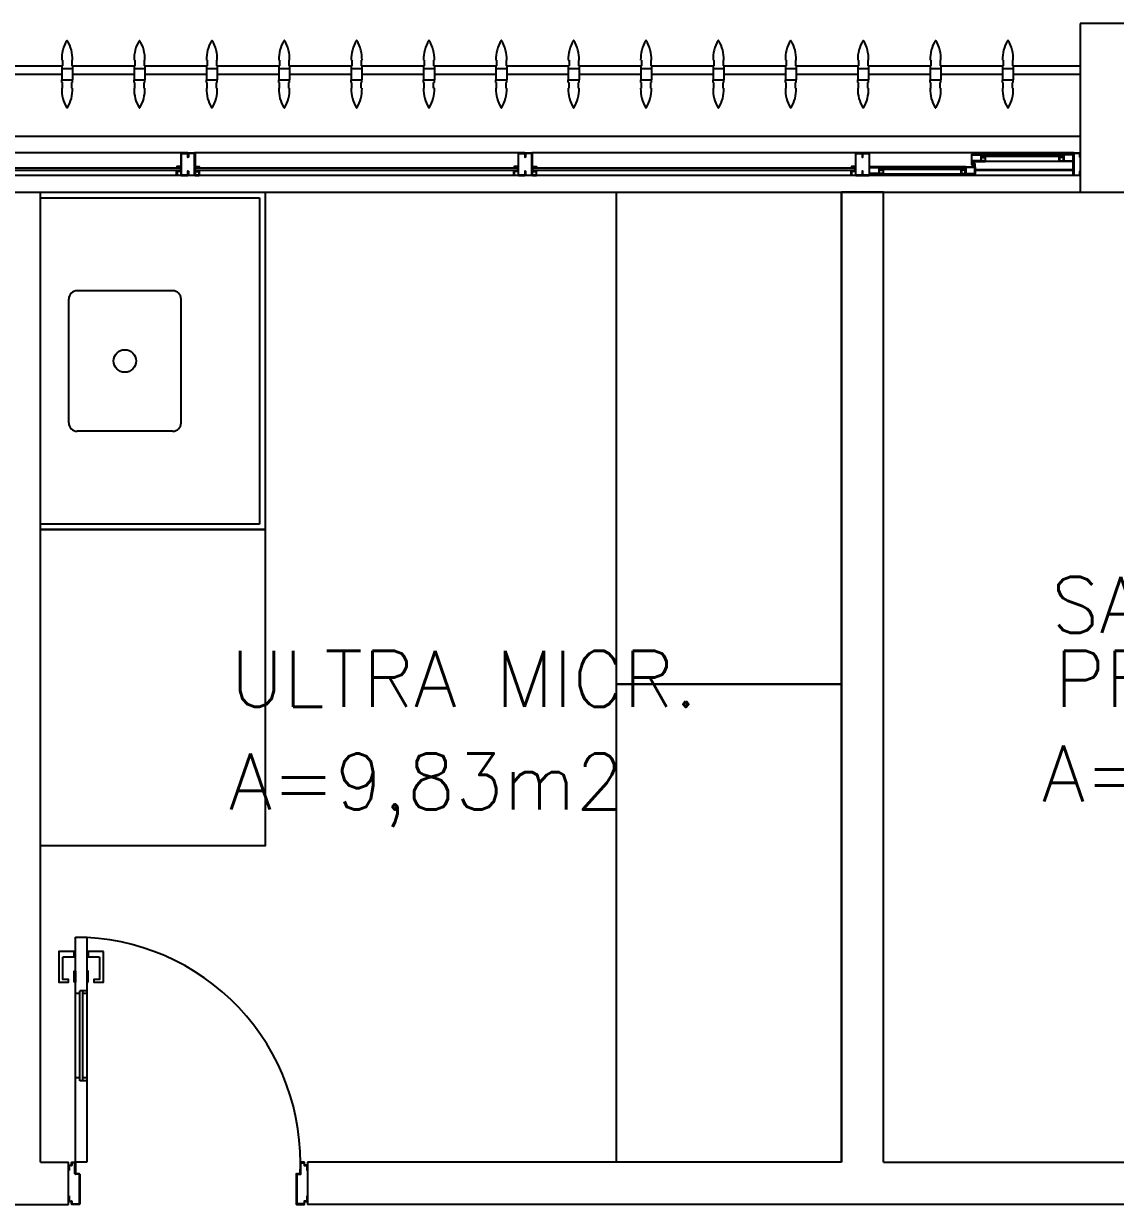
# Model space of a CAD drawing. Header units: millimetres. Extents: x 2128 to 2646, y 1972 to 2207.
# Drawn here: x 2336.852 to 2340.736, y 2111.765 to 2115.965 of the extents above; entities that cross this region are included whole.
import ezdxf

# ---------------------------------------------------------------- set-up
doc = ezdxf.new("R2010")
doc.units = ezdxf.units.MM
for name, color, linetype in [('AR-ALV', 2, 'Continuous'), ('AR-BANCADAS', 1, 'Continuous'), ('AR-BRISES', 1, 'Continuous'), ('AR-ESQ', 1, 'Continuous'), ('AR-ESTC', 3, 'Continuous'), ('AR-PEITORIL', 1, 'Continuous'), ('AR-PORTA', 1, 'Continuous'), ('BC- VISTA', 1, 'Continuous'), ('BC-CUBA', 1, 'Continuous'), ('BR-PAINEL', 1, 'Continuous'), ('BR-SUPORTE', 1, 'Continuous'), ('COZ1', 1, 'Continuous'), ('DT-ESQ-BAGUETE-C', 1, 'Continuous'), ('DT-ESQ-BAGUETE-V', 1, 'Continuous'), ('DT-ESQ-CHAPA DOBRADA-V', 1, 'Continuous'), ('DT-ESQ-MARCO-V', 1, 'Continuous'), ('DT-ESQ-PERFIL CADEIRA-C', 2, 'Continuous'), ('DT-ESQ-PERFIL CADEIRA-V', 2, 'Continuous'), ('DT-ESQ-PERFIL U SIMPLES-C', 2, 'Continuous'), ('DT-ESQ-PERFIL U-C', 2, 'Continuous'), ('DT-ESQ-PERFIL U-V', 1, 'Continuous'), ('DT-ESQ-VIDRO-C', 2, 'Continuous'), ('DT-TXTMOD', 1, 'Continuous'), ('maçaneta', 1, 'Continuous'), ('mov', 1, 'Continuous'), ('PM-PERFIL U-C', 2, 'Continuous'), ('PM-VIDRO', 2, 'Continuous'), ('pm1', 2, 'Continuous'), ('pm2', 2, 'Continuous'), ('TEXTO', 2, 'Continuous'), ('Área', 2, 'Continuous')]:
    doc.layers.add(name, color=color, linetype=linetype)
doc.styles.add('S10', font='simplex.shx', dxfattribs={"height": 0.1})
doc.styles.add('UNB-100', font='simplex.shx', dxfattribs={"height": 0.2})

# ---------------------------------------------------------------- blocks, each defined once
blk = doc.blocks.new('BCP09')
at = {"layer": 'BC- VISTA'}
blk.add_lwpolyline([(0.8, 0), (0.8, -1.125), (0, -1.125), (0, 0)], close=True, dxfattribs=at)
blk = doc.blocks.new('CUBAbnc-01P')
at = {"layer": 'COZ1'}
for p, q in [((-0.22, -0.1005), (0.22, -0.1005)), ((-0.25, -0.4705), (-0.25, -0.1305)), ((0.25, -0.4705), (0.25, -0.1305)), ((-0.22, -0.5005), (0.22, -0.5005))]:
    blk.add_line(p, q, dxfattribs=at)
blk.add_circle((0, -0.3005), 0.04, dxfattribs=at)
for centre, start, end in [((-0.22, -0.1305), 90, 180), ((0.22, -0.1305), 0, 90), ((-0.22, -0.4705), 180, 270), ((0.22, -0.4705), 270, 0)]:
    blk.add_arc(centre, 0.03, start, end, dxfattribs=at)
blk = doc.blocks.new('BCP01')
at = {"layer": 'BC- VISTA'}
for p, q in [((0, -0.02), (0.78, -0.02)), ((0.78, -0.02), (0.78, -1.18)), ((0.78, -1.18), (0, -1.18))]:
    blk.add_line(p, q, dxfattribs=at)
blk.add_lwpolyline([(0.8, 0), (0.8, -1.2), (0, -1.2), (0, 0)], close=True, dxfattribs=at)
at = {"layer": 'BC-CUBA', "rotation": 90}
blk.add_blockref('CUBAbnc-01P', (0, -0.6), dxfattribs=at)
blk = doc.blocks.new('EF27-P')
at = {"layer": 'DT-ESQ-BAGUETE-C', "ltscale": 0.1}
for points in [[(0.4225, -0.08), (0.409, -0.08), (0.409, -0.0785), (0.422, -0.0785, 0.414214), (0.4225, -0.078), (0.4225, -0.067, 0.414214), (0.422, -0.0665), (0.409, -0.0665), (0.409, -0.065), (0.4225, -0.065, -0.414214), (0.424, -0.0665), (0.424, -0.0785, -0.414214)], [(0.7015, -0.08), (0.715, -0.08), (0.715, -0.0785), (0.702, -0.0785, -0.414214), (0.7015, -0.078), (0.7015, -0.067, -0.414214), (0.702, -0.0665), (0.715, -0.0665), (0.715, -0.065), (0.7015, -0.065, 0.414214), (0.7, -0.0665), (0.7, -0.0785, 0.414214)], [(0.814, -0.075), (0.8005, -0.075), (0.8005, -0.0735), (0.814, -0.0735), (0.814, -0.0615), (0.8005, -0.0615), (0.8005, -0.06), (0.814, -0.06, -0.414214), (0.8155, -0.0615), (0.8155, -0.0735, -0.414214)], [(1.936, -0.075), (1.9495, -0.075), (1.9495, -0.0735), (1.936, -0.0735), (1.936, -0.0615), (1.9495, -0.0615), (1.9495, -0.06), (1.936, -0.06, 0.414214), (1.9345, -0.0615), (1.9345, -0.0735, 0.414214)], [(2.014, -0.075), (2.0005, -0.075), (2.0005, -0.0735), (2.014, -0.0735), (2.014, -0.0615), (2.0005, -0.0615), (2.0005, -0.06), (2.014, -0.06, -0.414214), (2.0155, -0.0615), (2.0155, -0.0735, -0.414214)], [(3.136, -0.075), (3.1495, -0.075), (3.1495, -0.0735), (3.136, -0.0735), (3.136, -0.0615), (3.1495, -0.0615), (3.1495, -0.06), (3.136, -0.06, 0.414214), (3.1345, -0.0615), (3.1345, -0.0735, 0.414214)], [(3.214, -0.075), (3.2005, -0.075), (3.2005, -0.0735), (3.214, -0.0735), (3.214, -0.0615), (3.2005, -0.0615), (3.2005, -0.06), (3.214, -0.06, -0.414214), (3.2155, -0.0615), (3.2155, -0.0735, -0.414214)], [(0.0735, -0.125), (0.06, -0.125), (0.06, -0.1235), (0.073, -0.1235, 0.414214), (0.0735, -0.123), (0.0735, -0.112, 0.414214), (0.073, -0.1115), (0.06, -0.1115), (0.06, -0.11), (0.0735, -0.11, -0.414214), (0.075, -0.1115), (0.075, -0.1235, -0.414214)], [(0.339, -0.125), (0.3525, -0.125), (0.3525, -0.1235), (0.3395, -0.1235, -0.414214), (0.339, -0.123), (0.339, -0.112, -0.414214), (0.3395, -0.1115), (0.3525, -0.1115), (0.3525, -0.11), (0.339, -0.11, 0.414214), (0.3375, -0.1115), (0.3375, -0.1235, 0.414214)]]:
    blk.add_lwpolyline(points, format="xyb", close=True, dxfattribs=at)
at = {"layer": 'DT-ESQ-BAGUETE-V', "ltscale": 0.1}
for p, q in [((0.4225, -0.065), (0.7015, -0.065)), ((0.0735, -0.11), (0.339, -0.11))]:
    blk.add_line(p, q, dxfattribs=at)
at = {"layer": 'DT-ESQ-CHAPA DOBRADA-V', "ltscale": 0.1}
for p, q in [((0.025, -0.077), (0.374, -0.077)), ((0.025, -0.08), (0.374, -0.08))]:
    blk.add_line(p, q, dxfattribs=at)
at = {"layer": 'DT-ESQ-MARCO-V', "ltscale": 0.1}
for p, q in [((0.7985, -0.06), (1.9515, -0.06)), ((1.9985, -0.06), (3.1515, -0.06)), ((3.1985, -0.06), (4.3515, -0.06)), ((0.7985, -0.14), (1.9515, -0.14)), ((1.9985, -0.14), (3.1515, -0.14)), ((3.1985, -0.14), (4.3515, -0.14))]:
    blk.add_line(p, q, dxfattribs=at)
at = {"layer": 'DT-ESQ-PERFIL CADEIRA-C', "ltscale": 0.1}
for p, q in [((0.376, -0.0885), (0.4225, -0.0885)), ((0.75, -0.0885), (0.7015, -0.0885)), ((0.025, -0.1335), (0.0735, -0.1335)), ((0.3855, -0.1335), (0.339, -0.1335))]:
    blk.add_line(p, q, dxfattribs=at)
for points in [[(0.4225, -0.087, -1), (0.4225, -0.09), (0.376, -0.09, -0.414214), (0.374, -0.088), (0.374, -0.067, -0.414214), (0.376, -0.065), (0.4075, -0.065, -0.414214), (0.409, -0.0665), (0.409, -0.087)], [(0.409, -0.0885, -0.198913), (0.4079, -0.0881, -0.198913), (0.4075, -0.087), (0.4075, -0.067, 0.414214), (0.407, -0.0665), (0.376, -0.0665, 0.414214), (0.3755, -0.067), (0.3755, -0.088, 0.414214), (0.376, -0.0885)], [(0.7015, -0.09), (0.75, -0.09), (0.75, -0.0885), (0.715, -0.0885, 0.198912), (0.7161, -0.0881, 0.198913), (0.7165, -0.087), (0.7165, -0.067, -0.414214), (0.717, -0.0665), (0.75, -0.0665), (0.75, -0.065), (0.7165, -0.065, 0.414214), (0.715, -0.0665), (0.715, -0.0785), (0.715, -0.08), (0.715, -0.087), (0.7015, -0.087, 1)], [(0.0735, -0.135), (0.025, -0.135), (0.025, -0.1335), (0.06, -0.1335, -0.198912), (0.0589, -0.1331, -0.198913), (0.0585, -0.132), (0.0585, -0.112, 0.414214), (0.058, -0.1115), (0.025, -0.1115), (0.025, -0.11), (0.0585, -0.11, -0.414214), (0.06, -0.1115), (0.06, -0.1235), (0.06, -0.125), (0.06, -0.132), (0.0735, -0.132, -1)], [(0.339, -0.132, 1), (0.339, -0.135), (0.3855, -0.135, 0.414214), (0.3875, -0.133), (0.3875, -0.112, 0.414214), (0.3855, -0.11), (0.354, -0.11, 0.414214), (0.3525, -0.1115), (0.3525, -0.132)], [(0.3525, -0.1335, 0.198913), (0.3536, -0.1331, 0.198913), (0.354, -0.132), (0.354, -0.112, -0.414214), (0.3545, -0.1115), (0.3855, -0.1115, -0.414214), (0.386, -0.112), (0.386, -0.133, -0.414214), (0.3855, -0.1335)]]:
    blk.add_lwpolyline(points, format="xyb", close=True, dxfattribs=at)
at = {"layer": 'DT-ESQ-PERFIL CADEIRA-V', "ltscale": 0.1}
for p, q in [((0.4075, -0.09), (0.7015, -0.09)), ((0.0735, -0.135), (0.339, -0.135))]:
    blk.add_line(p, q, dxfattribs=at)
at = {"layer": 'DT-ESQ-PERFIL U SIMPLES-C', "ltscale": 0.1}
for points in [[(0.376, -0.102), (0.384, -0.102), (0.384, -0.1005), (0.376, -0.1005, -0.414214), (0.3755, -0.1), (0.3755, -0.092, -0.414214), (0.376, -0.0915), (0.384, -0.0915), (0.384, -0.09), (0.376, -0.09, 0.414214), (0.374, -0.092), (0.374, -0.1, 0.414214)], [(0.3855, -0.098), (0.3775, -0.098), (0.3775, -0.0995), (0.3855, -0.0995, -0.414214), (0.386, -0.1), (0.386, -0.108, -0.414214), (0.3855, -0.1085), (0.3775, -0.1085), (0.3775, -0.11), (0.3855, -0.11, 0.414214), (0.3875, -0.108), (0.3875, -0.1, 0.414214)]]:
    blk.add_lwpolyline(points, format="xyb", close=True, dxfattribs=at)
at = {"layer": 'DT-ESQ-PERFIL U-C', "ltscale": 0.1}
for points in [[(0, -0.0615, -0.414214), (0.0015, -0.06), (0.0235, -0.06, -0.414214), (0.025, -0.0615), (0.025, -0.1385, -0.414214), (0.0235, -0.14), (0.0015, -0.14, -0.414214), (0, -0.1385), (0, -0.125), (0.0015, -0.125), (0.0015, -0.138, 0.414214), (0.002, -0.1385), (0.023, -0.1385, 0.414214), (0.0235, -0.138), (0.0235, -0.062, 0.414214), (0.023, -0.0615), (0.002, -0.0615, 0.414214), (0.0015, -0.062), (0.0015, -0.075), (0, -0.075)], [(0.775, -0.0615, 0.414214), (0.7735, -0.06), (0.7515, -0.06, 0.414214), (0.75, -0.0615), (0.75, -0.1385, 0.414214), (0.7515, -0.14), (0.7735, -0.14, 0.414214), (0.775, -0.1385), (0.775, -0.125), (0.7735, -0.125), (0.7735, -0.138, -0.414214), (0.773, -0.1385), (0.752, -0.1385, -0.414214), (0.7515, -0.138), (0.7515, -0.062, -0.414214), (0.752, -0.0615), (0.773, -0.0615, -0.414214), (0.7735, -0.062), (0.7735, -0.075), (0.775, -0.075)]]:
    blk.add_lwpolyline(points, format="xyb", close=True, dxfattribs=at)
for points in [[(0.8, -0.0905), (0.8, -0.0905, 0.414214), (0.7985, -0.092), (0.7985, -0.1385), (0.7765, -0.1385), (0.7765, -0.125), (0.775, -0.125), (0.775, -0.1385, 0.414214), (0.7765, -0.14), (0.7985, -0.14, 0.414214), (0.8, -0.1385), (0.8, -0.092), (0.8135, -0.092, 1), (0.8135, -0.089), (0.8, -0.089), (0.8, -0.0615, 0.414214), (0.7985, -0.06), (0.7765, -0.06, 0.414214), (0.775, -0.0615), (0.775, -0.075), (0.7765, -0.075), (0.7765, -0.0615), (0.7985, -0.0615), (0.7985, -0.089, 0.414214), (0.8, -0.0905), (0.8135, -0.0905)], [(1.95, -0.0905), (1.95, -0.0905, -0.414214), (1.9515, -0.092), (1.9515, -0.1385), (1.9735, -0.1385), (1.9735, -0.125), (1.975, -0.125), (1.975, -0.1385, -0.414214), (1.9735, -0.14), (1.9515, -0.14, -0.414214), (1.95, -0.1385), (1.95, -0.092), (1.9365, -0.092, -1), (1.9365, -0.089), (1.95, -0.089), (1.95, -0.0615, -0.414214), (1.9515, -0.06), (1.9735, -0.06, -0.414214), (1.975, -0.0615), (1.975, -0.075), (1.9735, -0.075), (1.9735, -0.0615), (1.9515, -0.0615), (1.9515, -0.089, -0.414214), (1.95, -0.0905), (1.9365, -0.0905)], [(2, -0.0905), (2, -0.0905, 0.414214), (1.9985, -0.092), (1.9985, -0.1385), (1.9765, -0.1385), (1.9765, -0.125), (1.975, -0.125), (1.975, -0.1385, 0.414214), (1.9765, -0.14), (1.9985, -0.14, 0.414214), (2, -0.1385), (2, -0.092), (2.0135, -0.092, 1), (2.0135, -0.089), (2, -0.089), (2, -0.0615, 0.414214), (1.9985, -0.06), (1.9765, -0.06, 0.414214), (1.975, -0.0615), (1.975, -0.075), (1.9765, -0.075), (1.9765, -0.0615), (1.9985, -0.0615), (1.9985, -0.089, 0.414214), (2, -0.0905), (2.0135, -0.0905)], [(3.15, -0.0905), (3.15, -0.0905, -0.414214), (3.1515, -0.092), (3.1515, -0.1385), (3.1735, -0.1385), (3.1735, -0.125), (3.175, -0.125), (3.175, -0.1385, -0.414214), (3.1735, -0.14), (3.1515, -0.14, -0.414214), (3.15, -0.1385), (3.15, -0.092), (3.1365, -0.092, -1), (3.1365, -0.089), (3.15, -0.089), (3.15, -0.0615, -0.414214), (3.1515, -0.06), (3.1735, -0.06, -0.414214), (3.175, -0.0615), (3.175, -0.075), (3.1735, -0.075), (3.1735, -0.0615), (3.1515, -0.0615), (3.1515, -0.089, -0.414214), (3.15, -0.0905), (3.1365, -0.0905)], [(3.2, -0.0905), (3.2, -0.0905, 0.414214), (3.1985, -0.092), (3.1985, -0.1385), (3.1765, -0.1385), (3.1765, -0.125), (3.175, -0.125), (3.175, -0.1385, 0.414214), (3.1765, -0.14), (3.1985, -0.14, 0.414214), (3.2, -0.1385), (3.2, -0.092), (3.2135, -0.092, 1), (3.2135, -0.089), (3.2, -0.089), (3.2, -0.0615, 0.414214), (3.1985, -0.06), (3.1765, -0.06, 0.414214), (3.175, -0.0615), (3.175, -0.075), (3.1765, -0.075), (3.1765, -0.0615), (3.1985, -0.0615), (3.1985, -0.089, 0.414214), (3.2, -0.0905), (3.2135, -0.0905)]]:
    blk.add_lwpolyline(points, format="xyb", dxfattribs=at)
at = {"layer": 'DT-ESQ-PERFIL U-V', "ltscale": 0.1}
for p, q in [((0.0235, -0.06), (0.7515, -0.06)), ((0.0235, -0.14), (0.7515, -0.14))]:
    blk.add_line(p, q, dxfattribs=at)
at = {"layer": 'DT-ESQ-VIDRO-C', "ltscale": 0.1}
for points in [[(0.7125, -0.085), (0.7125, -0.082), (0.4115, -0.082), (0.4115, -0.085)], [(0.802, -0.087), (0.802, -0.077), (1.948, -0.077), (1.948, -0.087)], [(2.002, -0.087), (2.002, -0.077), (3.148, -0.077), (3.148, -0.087)], [(3.202, -0.087), (3.202, -0.077), (4.348, -0.077), (4.348, -0.087)], [(0.063, -0.13), (0.063, -0.127), (0.3495, -0.127), (0.3495, -0.13)]]:
    blk.add_lwpolyline(points, close=True, dxfattribs=at)
at = {"layer": 'DT-TXTMOD', "ltscale": 0.1, "style": 'S10', "flags": 3}
for tag, p in [('M01', (0.025, -0.28)), ('M02', (0.3253, -0.28)), ('M03', (0.627, -0.28)), ('M04', (0.9288, -0.28)), ('M05', (1.2306, -0.28)), ('M06', (1.5323, -0.28)), ('M07', (1.8341, -0.28)), ('M08', (2.1359, -0.28)), ('M09', (2.4376, -0.28)), ('M10', (2.7394, -0.28)), ('M11', (3.0412, -0.28)), ('M12', (3.3429, -0.28)), ('M13', (3.6447, -0.28)), ('M14', (3.9464, -0.28)), ('M15', (4.2482, -0.28)), ('M16', (4.55, -0.28)), ('M17', (4.8517, -0.28))]:
    blk.add_attdef(tag, p, '', height=0.1, dxfattribs=at)
blk = doc.blocks.new('BR-MODULO8')
at = {"layer": 'BR-PAINEL'}
for p, q in [((-3.6242, 0.27), (-3.6217, 0.27)), ((-3.6217, 0.27), (-3.6217, 0.25)), ((-3.5883, 0.27), (-3.5883, 0.25)), ((-3.5858, 0.27), (-3.5883, 0.27)), ((-3.3667, 0.27), (-3.3642, 0.27)), ((-3.3642, 0.27), (-3.3642, 0.25)), ((-3.3308, 0.27), (-3.3308, 0.25)), ((-3.3283, 0.27), (-3.3308, 0.27)), ((-3.1092, 0.27), (-3.1067, 0.27)), ((-3.1067, 0.27), (-3.1067, 0.25)), ((-3.0733, 0.27), (-3.0733, 0.25)), ((-3.0708, 0.27), (-3.0733, 0.27)), ((-2.8517, 0.27), (-2.8492, 0.27)), ((-2.8492, 0.27), (-2.8492, 0.25)), ((-2.8158, 0.27), (-2.8158, 0.25)), ((-2.8133, 0.27), (-2.8158, 0.27)), ((-2.5942, 0.27), (-2.5917, 0.27)), ((-2.5917, 0.27), (-2.5917, 0.25)), ((-2.5583, 0.27), (-2.5583, 0.25)), ((-2.5558, 0.27), (-2.5583, 0.27)), ((-2.3367, 0.27), (-2.3342, 0.27)), ((-2.3342, 0.27), (-2.3342, 0.25)), ((-2.3008, 0.27), (-2.3008, 0.25)), ((-2.2983, 0.27), (-2.3008, 0.27)), ((-2.0792, 0.27), (-2.0767, 0.27)), ((-2.0767, 0.27), (-2.0767, 0.25)), ((-2.0433, 0.27), (-2.0433, 0.25)), ((-2.0408, 0.27), (-2.0433, 0.27)), ((-1.8217, 0.27), (-1.8192, 0.27)), ((-1.8192, 0.27), (-1.8192, 0.25)), ((-1.7858, 0.27), (-1.7858, 0.25)), ((-1.7833, 0.27), (-1.7858, 0.27)), ((-1.5642, 0.27), (-1.5617, 0.27)), ((-1.5617, 0.27), (-1.5617, 0.25)), ((-1.5283, 0.27), (-1.5283, 0.25)), ((-1.5258, 0.27), (-1.5283, 0.27)), ((-1.3067, 0.27), (-1.3042, 0.27)), ((-1.3042, 0.27), (-1.3042, 0.25)), ((-1.2708, 0.27), (-1.2708, 0.25)), ((-1.2683, 0.27), (-1.2708, 0.27)), ((-1.0492, 0.27), (-1.0467, 0.27)), ((-1.0467, 0.27), (-1.0467, 0.25)), ((-1.0133, 0.27), (-1.0133, 0.25)), ((-1.0108, 0.27), (-1.0133, 0.27)), ((-0.7917, 0.27), (-0.7892, 0.27)), ((-0.7892, 0.27), (-0.7892, 0.25)), ((-0.7558, 0.27), (-0.7558, 0.25)), ((-0.7533, 0.27), (-0.7558, 0.27)), ((-0.5342, 0.27), (-0.5317, 0.27)), ((-0.5317, 0.27), (-0.5317, 0.25)), ((-0.4958, 0.27), (-0.4983, 0.27)), ((-0.4983, 0.27), (-0.4983, 0.25)), ((-0.2767, 0.27), (-0.2742, 0.27)), ((-0.2742, 0.27), (-0.2742, 0.25)), ((-0.2408, 0.27), (-0.2408, 0.25)), ((-0.2383, 0.27), (-0.2408, 0.27)), ((-3.6242, 0.25), (-3.6242, 0.24)), ((-3.6242, 0.25), (-3.6217, 0.25)), ((-3.6242, 0.24), (-3.5858, 0.24)), ((-3.6242, 0.24), (-3.6242, 0.2)), ((-3.5858, 0.25), (-3.5883, 0.25)), ((-3.5858, 0.25), (-3.5858, 0.24)), ((-3.5858, 0.24), (-3.5858, 0.2)), ((-3.3667, 0.25), (-3.3667, 0.24)), ((-3.3667, 0.25), (-3.3642, 0.25)), ((-3.3667, 0.24), (-3.3283, 0.24)), ((-3.3667, 0.24), (-3.3667, 0.2)), ((-3.3283, 0.25), (-3.3308, 0.25)), ((-3.3283, 0.25), (-3.3283, 0.24)), ((-3.3283, 0.24), (-3.3283, 0.2)), ((-3.1092, 0.25), (-3.1092, 0.24)), ((-3.1092, 0.25), (-3.1067, 0.25)), ((-3.1092, 0.24), (-3.0708, 0.24)), ((-3.1092, 0.24), (-3.1092, 0.2)), ((-3.0708, 0.25), (-3.0733, 0.25)), ((-3.0708, 0.25), (-3.0708, 0.24)), ((-3.0708, 0.24), (-3.0708, 0.2)), ((-2.8517, 0.25), (-2.8517, 0.24)), ((-2.8517, 0.25), (-2.8492, 0.25)), ((-2.8517, 0.24), (-2.8133, 0.24)), ((-2.8517, 0.24), (-2.8517, 0.2)), ((-2.8133, 0.25), (-2.8158, 0.25)), ((-2.8133, 0.25), (-2.8133, 0.24)), ((-2.8133, 0.24), (-2.8133, 0.2)), ((-2.5942, 0.25), (-2.5942, 0.24)), ((-2.5942, 0.25), (-2.5917, 0.25)), ((-2.5942, 0.24), (-2.5558, 0.24)), ((-2.5942, 0.24), (-2.5942, 0.2)), ((-2.5558, 0.25), (-2.5583, 0.25)), ((-2.5558, 0.25), (-2.5558, 0.24)), ((-2.5558, 0.24), (-2.5558, 0.2)), ((-2.3367, 0.25), (-2.3367, 0.24)), ((-2.3367, 0.25), (-2.3342, 0.25)), ((-2.3367, 0.24), (-2.2983, 0.24)), ((-2.3367, 0.24), (-2.3367, 0.2)), ((-2.2983, 0.25), (-2.3008, 0.25)), ((-2.2983, 0.25), (-2.2983, 0.24)), ((-2.2983, 0.24), (-2.2983, 0.2)), ((-2.0792, 0.25), (-2.0792, 0.24)), ((-2.0792, 0.25), (-2.0767, 0.25)), ((-2.0792, 0.24), (-2.0408, 0.24)), ((-2.0792, 0.24), (-2.0792, 0.2)), ((-2.0408, 0.25), (-2.0433, 0.25)), ((-2.0408, 0.25), (-2.0408, 0.24)), ((-2.0408, 0.24), (-2.0408, 0.2)), ((-1.8217, 0.25), (-1.8217, 0.24)), ((-1.8217, 0.25), (-1.8192, 0.25)), ((-1.8217, 0.24), (-1.7833, 0.24)), ((-1.8217, 0.24), (-1.8217, 0.2)), ((-1.7833, 0.25), (-1.7858, 0.25)), ((-1.7833, 0.25), (-1.7833, 0.24)), ((-1.7833, 0.24), (-1.7833, 0.2)), ((-1.5642, 0.25), (-1.5642, 0.24)), ((-1.5642, 0.25), (-1.5617, 0.25)), ((-1.5642, 0.24), (-1.5258, 0.24)), ((-1.5642, 0.24), (-1.5642, 0.2)), ((-1.5258, 0.25), (-1.5283, 0.25)), ((-1.5258, 0.25), (-1.5258, 0.24)), ((-1.5258, 0.24), (-1.5258, 0.2)), ((-1.3067, 0.25), (-1.3067, 0.24)), ((-1.3067, 0.25), (-1.3042, 0.25)), ((-1.3067, 0.24), (-1.2683, 0.24)), ((-1.3067, 0.24), (-1.3067, 0.2)), ((-1.2683, 0.25), (-1.2708, 0.25)), ((-1.2683, 0.25), (-1.2683, 0.24)), ((-1.2683, 0.24), (-1.2683, 0.2)), ((-1.0492, 0.25), (-1.0492, 0.24)), ((-1.0492, 0.25), (-1.0467, 0.25)), ((-1.0492, 0.24), (-1.0108, 0.24)), ((-1.0492, 0.24), (-1.0492, 0.2)), ((-1.0108, 0.25), (-1.0133, 0.25)), ((-1.0108, 0.25), (-1.0108, 0.24)), ((-1.0108, 0.24), (-1.0108, 0.2)), ((-0.7917, 0.25), (-0.7917, 0.24)), ((-0.7917, 0.25), (-0.7892, 0.25)), ((-0.7917, 0.24), (-0.7533, 0.24)), ((-0.7917, 0.24), (-0.7917, 0.2)), ((-0.7533, 0.25), (-0.7558, 0.25)), ((-0.7533, 0.25), (-0.7533, 0.24)), ((-0.7533, 0.24), (-0.7533, 0.2)), ((-0.5342, 0.25), (-0.5317, 0.25)), ((-0.5342, 0.25), (-0.5342, 0.24)), ((-0.5342, 0.24), (-0.5342, 0.2)), ((-0.5342, 0.24), (-0.4958, 0.24)), ((-0.4958, 0.25), (-0.4983, 0.25)), ((-0.4958, 0.25), (-0.4958, 0.24)), ((-0.4958, 0.24), (-0.4958, 0.2)), ((-0.2767, 0.25), (-0.2767, 0.24)), ((-0.2767, 0.25), (-0.2742, 0.25)), ((-0.2767, 0.24), (-0.2383, 0.24)), ((-0.2767, 0.24), (-0.2767, 0.2)), ((-0.2383, 0.25), (-0.2408, 0.25)), ((-0.2383, 0.25), (-0.2383, 0.24)), ((-0.2383, 0.24), (-0.2383, 0.2)), ((-3.6242, 0.2), (-3.5858, 0.2)), ((-3.6242, 0.19), (-3.6242, 0.2)), ((-3.6242, 0.19), (-3.6217, 0.19)), ((-3.6242, 0.17), (-3.6217, 0.17)), ((-3.6217, 0.17), (-3.6217, 0.19)), ((-3.5858, 0.19), (-3.5883, 0.19)), ((-3.5883, 0.17), (-3.5883, 0.19)), ((-3.5858, 0.17), (-3.5883, 0.17)), ((-3.5858, 0.19), (-3.5858, 0.2)), ((-3.3667, 0.2), (-3.3283, 0.2)), ((-3.3667, 0.19), (-3.3667, 0.2)), ((-3.3667, 0.19), (-3.3642, 0.19)), ((-3.3667, 0.17), (-3.3642, 0.17)), ((-3.3642, 0.17), (-3.3642, 0.19)), ((-3.3283, 0.19), (-3.3308, 0.19)), ((-3.3308, 0.17), (-3.3308, 0.19)), ((-3.3283, 0.17), (-3.3308, 0.17)), ((-3.3283, 0.19), (-3.3283, 0.2)), ((-3.1092, 0.2), (-3.0708, 0.2)), ((-3.1092, 0.19), (-3.1092, 0.2)), ((-3.1092, 0.19), (-3.1067, 0.19)), ((-3.1092, 0.17), (-3.1067, 0.17)), ((-3.1067, 0.17), (-3.1067, 0.19)), ((-3.0708, 0.19), (-3.0733, 0.19)), ((-3.0733, 0.17), (-3.0733, 0.19)), ((-3.0708, 0.17), (-3.0733, 0.17)), ((-3.0708, 0.19), (-3.0708, 0.2)), ((-2.8517, 0.2), (-2.8133, 0.2)), ((-2.8517, 0.19), (-2.8517, 0.2)), ((-2.8517, 0.19), (-2.8492, 0.19)), ((-2.8517, 0.17), (-2.8492, 0.17)), ((-2.8492, 0.17), (-2.8492, 0.19)), ((-2.8133, 0.19), (-2.8158, 0.19)), ((-2.8158, 0.17), (-2.8158, 0.19)), ((-2.8133, 0.17), (-2.8158, 0.17)), ((-2.8133, 0.19), (-2.8133, 0.2)), ((-2.5942, 0.2), (-2.5558, 0.2)), ((-2.5942, 0.19), (-2.5942, 0.2)), ((-2.5942, 0.19), (-2.5917, 0.19)), ((-2.5942, 0.17), (-2.5917, 0.17)), ((-2.5917, 0.17), (-2.5917, 0.19)), ((-2.5558, 0.19), (-2.5583, 0.19)), ((-2.5583, 0.17), (-2.5583, 0.19)), ((-2.5558, 0.17), (-2.5583, 0.17)), ((-2.5558, 0.19), (-2.5558, 0.2)), ((-2.3367, 0.2), (-2.2983, 0.2)), ((-2.3367, 0.19), (-2.3367, 0.2)), ((-2.3367, 0.19), (-2.3342, 0.19)), ((-2.3367, 0.17), (-2.3342, 0.17)), ((-2.3342, 0.17), (-2.3342, 0.19)), ((-2.2983, 0.19), (-2.3008, 0.19)), ((-2.3008, 0.17), (-2.3008, 0.19)), ((-2.2983, 0.17), (-2.3008, 0.17)), ((-2.2983, 0.19), (-2.2983, 0.2)), ((-2.0792, 0.2), (-2.0408, 0.2)), ((-2.0792, 0.19), (-2.0792, 0.2)), ((-2.0792, 0.19), (-2.0767, 0.19)), ((-2.0792, 0.17), (-2.0767, 0.17)), ((-2.0767, 0.17), (-2.0767, 0.19)), ((-2.0408, 0.19), (-2.0433, 0.19)), ((-2.0433, 0.17), (-2.0433, 0.19)), ((-2.0408, 0.17), (-2.0433, 0.17)), ((-2.0408, 0.19), (-2.0408, 0.2)), ((-1.8217, 0.2), (-1.7833, 0.2)), ((-1.8217, 0.19), (-1.8217, 0.2)), ((-1.8217, 0.19), (-1.8192, 0.19)), ((-1.8217, 0.17), (-1.8192, 0.17)), ((-1.8192, 0.17), (-1.8192, 0.19)), ((-1.7833, 0.19), (-1.7858, 0.19)), ((-1.7858, 0.17), (-1.7858, 0.19)), ((-1.7833, 0.17), (-1.7858, 0.17)), ((-1.7833, 0.19), (-1.7833, 0.2)), ((-1.5642, 0.2), (-1.5258, 0.2)), ((-1.5642, 0.19), (-1.5642, 0.2)), ((-1.5642, 0.19), (-1.5617, 0.19)), ((-1.5642, 0.17), (-1.5617, 0.17)), ((-1.5617, 0.17), (-1.5617, 0.19)), ((-1.5258, 0.19), (-1.5283, 0.19)), ((-1.5283, 0.17), (-1.5283, 0.19)), ((-1.5258, 0.17), (-1.5283, 0.17)), ((-1.5258, 0.19), (-1.5258, 0.2)), ((-1.3067, 0.2), (-1.2683, 0.2)), ((-1.3067, 0.19), (-1.3067, 0.2)), ((-1.3067, 0.19), (-1.3042, 0.19)), ((-1.3067, 0.17), (-1.3042, 0.17)), ((-1.3042, 0.17), (-1.3042, 0.19)), ((-1.2683, 0.19), (-1.2708, 0.19)), ((-1.2708, 0.17), (-1.2708, 0.19)), ((-1.2683, 0.17), (-1.2708, 0.17)), ((-1.2683, 0.19), (-1.2683, 0.2)), ((-1.0492, 0.2), (-1.0108, 0.2)), ((-1.0492, 0.19), (-1.0492, 0.2)), ((-1.0492, 0.19), (-1.0467, 0.19)), ((-1.0492, 0.17), (-1.0467, 0.17)), ((-1.0467, 0.17), (-1.0467, 0.19)), ((-1.0108, 0.19), (-1.0133, 0.19)), ((-1.0133, 0.17), (-1.0133, 0.19)), ((-1.0108, 0.17), (-1.0133, 0.17)), ((-1.0108, 0.19), (-1.0108, 0.2)), ((-0.7917, 0.2), (-0.7533, 0.2)), ((-0.7917, 0.19), (-0.7917, 0.2)), ((-0.7917, 0.19), (-0.7892, 0.19)), ((-0.7917, 0.17), (-0.7892, 0.17)), ((-0.7892, 0.17), (-0.7892, 0.19)), ((-0.7533, 0.19), (-0.7558, 0.19)), ((-0.7558, 0.17), (-0.7558, 0.19)), ((-0.7533, 0.17), (-0.7558, 0.17)), ((-0.7533, 0.19), (-0.7533, 0.2)), ((-0.5342, 0.19), (-0.5342, 0.2)), ((-0.5342, 0.2), (-0.4958, 0.2)), ((-0.5342, 0.19), (-0.5317, 0.19)), ((-0.5342, 0.17), (-0.5317, 0.17)), ((-0.5317, 0.17), (-0.5317, 0.19)), ((-0.4983, 0.17), (-0.4983, 0.19)), ((-0.4958, 0.19), (-0.4983, 0.19)), ((-0.4958, 0.17), (-0.4983, 0.17)), ((-0.4958, 0.19), (-0.4958, 0.2)), ((-0.2767, 0.2), (-0.2383, 0.2)), ((-0.2767, 0.19), (-0.2767, 0.2)), ((-0.2767, 0.19), (-0.2742, 0.19)), ((-0.2767, 0.17), (-0.2742, 0.17)), ((-0.2742, 0.17), (-0.2742, 0.19)), ((-0.2383, 0.19), (-0.2408, 0.19)), ((-0.2408, 0.17), (-0.2408, 0.19)), ((-0.2383, 0.17), (-0.2408, 0.17)), ((-0.2383, 0.19), (-0.2383, 0.2))]:
    blk.add_line(p, q, dxfattribs=at)
for centre, radius, start, end in [((-3.4992, 0.2739), 0.1251, 148.4721, 181.772), ((-3.605, 0.3387), 0.001, 37.1012, 142.8988), ((-3.7108, 0.2739), 0.1251, 358.228, 31.5279), ((-3.2417, 0.2739), 0.1251, 148.4721, 181.772), ((-3.3475, 0.3387), 0.001, 37.1012, 142.8988), ((-3.4533, 0.2739), 0.1251, 358.228, 31.5279), ((-2.9842, 0.2739), 0.1251, 148.4721, 181.772), ((-3.09, 0.3387), 0.001, 37.1012, 142.8988), ((-3.1958, 0.2739), 0.1251, 358.228, 31.5279), ((-2.7267, 0.2739), 0.1251, 148.4721, 181.772), ((-2.8325, 0.3387), 0.001, 37.1012, 142.8988), ((-2.9383, 0.2739), 0.1251, 358.228, 31.5279), ((-2.4692, 0.2739), 0.1251, 148.4721, 181.772), ((-2.575, 0.3387), 0.001, 37.1012, 142.8988), ((-2.6808, 0.2739), 0.1251, 358.228, 31.5279), ((-2.2117, 0.2739), 0.1251, 148.4721, 181.772), ((-2.3175, 0.3387), 0.001, 37.1012, 142.8988), ((-2.4233, 0.2739), 0.1251, 358.228, 31.5279), ((-1.9542, 0.2739), 0.1251, 148.4721, 181.772), ((-2.06, 0.3387), 0.001, 37.1012, 142.8988), ((-2.1658, 0.2739), 0.1251, 358.228, 31.5279), ((-1.6967, 0.2739), 0.1251, 148.4721, 181.772), ((-1.8025, 0.3387), 0.001, 37.1012, 142.8988), ((-1.9083, 0.2739), 0.1251, 358.228, 31.5279), ((-1.4392, 0.2739), 0.1251, 148.4721, 181.772), ((-1.545, 0.3387), 0.001, 37.1012, 142.8988), ((-1.6508, 0.2739), 0.1251, 358.228, 31.5279), ((-1.1817, 0.2739), 0.1251, 148.4721, 181.772), ((-1.2875, 0.3387), 0.001, 37.1012, 142.8988), ((-1.3933, 0.2739), 0.1251, 358.228, 31.5279), ((-0.9242, 0.2739), 0.1251, 148.4721, 181.772), ((-1.03, 0.3387), 0.001, 37.1012, 142.8988), ((-1.1358, 0.2739), 0.1251, 358.228, 31.5279), ((-0.6667, 0.2739), 0.1251, 148.4721, 181.772), ((-0.7725, 0.3387), 0.001, 37.1012, 142.8988), ((-0.8783, 0.2739), 0.1251, 358.228, 31.5279), ((-0.4092, 0.2739), 0.1251, 148.4721, 181.772), ((-0.515, 0.3387), 0.001, 37.1012, 142.8988), ((-0.6208, 0.2739), 0.1251, 358.228, 31.5279), ((-0.1517, 0.2739), 0.1251, 148.4721, 181.772), ((-0.2575, 0.3387), 0.001, 37.1012, 142.8988), ((-0.3633, 0.2739), 0.1251, 358.228, 31.5279), ((-3.4992, 0.1661), 0.1251, 178.228, 211.5279), ((-3.7108, 0.1661), 0.1251, 328.4721, 1.772), ((-3.2417, 0.1661), 0.1251, 178.228, 211.5279), ((-3.4533, 0.1661), 0.1251, 328.4721, 1.772), ((-2.9842, 0.1661), 0.1251, 178.228, 211.5279), ((-3.1958, 0.1661), 0.1251, 328.4721, 1.772), ((-2.7267, 0.1661), 0.1251, 178.228, 211.5279), ((-2.9383, 0.1661), 0.1251, 328.4721, 1.772), ((-2.4692, 0.1661), 0.1251, 178.228, 211.5279), ((-2.6808, 0.1661), 0.1251, 328.4721, 1.772), ((-2.2117, 0.1661), 0.1251, 178.228, 211.5279), ((-2.4233, 0.1661), 0.1251, 328.4721, 1.772), ((-1.9542, 0.1661), 0.1251, 178.228, 211.5279), ((-2.1658, 0.1661), 0.1251, 328.4721, 1.772), ((-1.6967, 0.1661), 0.1251, 178.228, 211.5279), ((-1.9083, 0.1661), 0.1251, 328.4721, 1.772), ((-1.4392, 0.1661), 0.1251, 178.228, 211.5279), ((-1.6508, 0.1661), 0.1251, 328.4721, 1.772), ((-1.1817, 0.1661), 0.1251, 178.228, 211.5279), ((-1.3933, 0.1661), 0.1251, 328.4721, 1.772), ((-0.9242, 0.1661), 0.1251, 178.228, 211.5279), ((-1.1358, 0.1661), 0.1251, 328.4721, 1.772), ((-0.6667, 0.1661), 0.1251, 178.228, 211.5279), ((-0.8783, 0.1661), 0.1251, 328.4721, 1.772), ((-0.4092, 0.1661), 0.1251, 178.228, 211.5279), ((-0.6208, 0.1661), 0.1251, 328.4721, 1.772), ((-0.1517, 0.1661), 0.1251, 178.228, 211.5279), ((-0.3633, 0.1661), 0.1251, 328.4721, 1.772), ((-3.605, 0.1013), 0.001, 217.1012, 322.8988), ((-3.3475, 0.1013), 0.001, 217.1012, 322.8988), ((-3.09, 0.1013), 0.001, 217.1012, 322.8988), ((-2.8325, 0.1013), 0.001, 217.1012, 322.8988), ((-2.575, 0.1013), 0.001, 217.1012, 322.8988), ((-2.3175, 0.1013), 0.001, 217.1012, 322.8988), ((-2.06, 0.1013), 0.001, 217.1012, 322.8988), ((-1.8025, 0.1013), 0.001, 217.1012, 322.8988), ((-1.545, 0.1013), 0.001, 217.1012, 322.8988), ((-1.2875, 0.1013), 0.001, 217.1012, 322.8988), ((-1.03, 0.1013), 0.001, 217.1012, 322.8988), ((-0.7725, 0.1013), 0.001, 217.1012, 322.8988), ((-0.515, 0.1013), 0.001, 217.1012, 322.8988), ((-0.2575, 0.1013), 0.001, 217.1012, 322.8988)]:
    blk.add_arc(centre, radius, start, end, dxfattribs=at)
at = {"layer": 'BR-SUPORTE'}
for p, q in [((-3.8433, 0.25), (-3.6217, 0.25)), ((-3.8433, 0.22), (-3.6242, 0.22)), ((-3.5858, 0.25), (-3.3642, 0.25)), ((-3.5858, 0.22), (-3.3667, 0.22)), ((-3.3283, 0.25), (-3.1067, 0.25)), ((-3.3283, 0.22), (-3.1092, 0.22)), ((-3.0708, 0.25), (-2.8492, 0.25)), ((-3.0708, 0.22), (-2.8517, 0.22)), ((-2.8133, 0.25), (-2.5917, 0.25)), ((-2.8133, 0.22), (-2.5942, 0.22)), ((-2.5558, 0.25), (-2.3342, 0.25)), ((-2.5558, 0.22), (-2.3367, 0.22)), ((-2.2983, 0.25), (-2.0767, 0.25)), ((-2.2983, 0.22), (-2.0792, 0.22)), ((-2.0408, 0.25), (-1.8192, 0.25)), ((-2.0408, 0.22), (-1.8217, 0.22)), ((-1.7833, 0.25), (-1.5617, 0.25)), ((-1.7833, 0.22), (-1.5642, 0.22)), ((-1.5258, 0.25), (-1.3042, 0.25)), ((-1.5258, 0.22), (-1.3067, 0.22)), ((-1.2683, 0.25), (-1.0467, 0.25)), ((-1.2683, 0.22), (-1.0492, 0.22)), ((-1.0108, 0.25), (-0.7892, 0.25)), ((-1.0108, 0.22), (-0.7917, 0.22)), ((-0.7533, 0.25), (-0.5317, 0.25)), ((-0.7533, 0.22), (-0.5342, 0.22)), ((-0.4958, 0.25), (-0.2742, 0.25)), ((-0.4958, 0.22), (-0.2767, 0.22)), ((-0.2383, 0.25), (0, 0.25)), ((-0.2383, 0.22), (0, 0.22))]:
    blk.add_line(p, q, dxfattribs=at)
blk = doc.blocks.new('PM3V')
at = {"layer": 'maçaneta'}
for points in [[(0.02, 0.9), (-0.035, 0.9), (-0.035, 0.79), (0, 0.79), (0, 0.8), (-0.02, 0.8), (-0.02, 0.8785, -0.414214), (-0.0185, 0.88), (0.02, 0.88)], [(0.125, 0.9), (0.07, 0.9), (0.07, 0.88), (0.1085, 0.88, -0.414214), (0.11, 0.8785), (0.11, 0.8), (0.09, 0.8), (0.09, 0.79), (0.125, 0.79)]]:
    blk.add_lwpolyline(points, format="xyb", close=True, dxfattribs=at)
for points in [[(0.02, 0.79), (0.02, 0.83), (0.025, 0.83), (0.025, 0.79)], [(0.07, 0.79), (0.07, 0.83), (0.065, 0.83), (0.065, 0.79)]]:
    blk.add_lwpolyline(points, close=True, dxfattribs=at)
at = {"layer": 'mov'}
blk.add_arc((0.025, 0.15), 0.8, 356.8472, 90, dxfattribs=at)
at = {"layer": 'PM-PERFIL U-C'}
for p, q in [((0, 0.12), (0, 0.1385)), ((0.0015, 0.14), (0.01, 0.14)), ((0.002, 0.138), (0.002, 0.12)), ((0.0105, 0.138), (0.002, 0.138)), ((0.01, 0.14), (0.01, 0.1485)), ((0.0115, 0.15), (0.0235, 0.15)), ((0.012, 0.148), (0.012, 0.1395)), ((0.023, 0.148), (0.012, 0.148)), ((0.023, 0.1085), (0.023, 0.148)), ((0.025, 0.1485), (0.025, 0.109)), ((0.825, 0.1485), (0.825, 0.109)), ((0.8385, 0.15), (0.8265, 0.15)), ((0.827, 0.148), (0.838, 0.148)), ((0.827, 0.1085), (0.827, 0.148)), ((0.838, 0.148), (0.838, 0.1395)), ((0.8395, 0.138), (0.848, 0.138)), ((0.84, 0.14), (0.84, 0.1485)), ((0.8485, 0.14), (0.84, 0.14)), ((0.848, 0.138), (0.848, 0.12)), ((0.85, 0.12), (0.85, 0.1385)), ((0.002, 0.12), (0, 0.12)), ((0.038, 0.107), (0.0245, 0.107)), ((0.0385, 0.109), (0.025, 0.109)), ((0.038, 0.107), (0.038, 0.002)), ((0.04, 0.1075), (0.04, 0.0015)), ((0.81, 0.1075), (0.81, 0.0015)), ((0.8115, 0.109), (0.825, 0.109)), ((0.812, 0.107), (0.8255, 0.107)), ((0.812, 0.107), (0.812, 0.002)), ((0.848, 0.12), (0.85, 0.12)), ((0, 0.03), (0.002, 0.03)), ((0, 0.0115), (0, 0.03)), ((0.01, 0.01), (0.0015, 0.01)), ((0.002, 0.03), (0.002, 0.012)), ((0.002, 0.012), (0.0105, 0.012)), ((0.01, 0.0015), (0.01, 0.01)), ((0.0385, 0), (0.0115, 0)), ((0.012, 0.0105), (0.012, 0.002)), ((0.012, 0.002), (0.038, 0.002)), ((0.8115, 0), (0.8385, 0)), ((0.838, 0.002), (0.812, 0.002)), ((0.838, 0.0105), (0.838, 0.002)), ((0.848, 0.012), (0.8395, 0.012)), ((0.84, 0.0015), (0.84, 0.01)), ((0.84, 0.01), (0.8485, 0.01)), ((0.85, 0.03), (0.848, 0.03)), ((0.848, 0.03), (0.848, 0.012)), ((0.85, 0.0115), (0.85, 0.03))]:
    blk.add_line(p, q, dxfattribs=at)
for centre, start, end in [((0.0015, 0.1385), 90, 180), ((0.0115, 0.1485), 90, 180), ((0.0105, 0.1395), 270, 0), ((0.0235, 0.1485), 360, 90), ((0.8265, 0.1485), 90, 180), ((0.8395, 0.1395), 180, 270), ((0.8385, 0.1485), 0, 90), ((0.8485, 0.1385), 0, 90), ((0.0245, 0.1085), 180, 270), ((0.0385, 0.1075), 0, 90), ((0.8115, 0.1075), 90, 180), ((0.8255, 0.1085), 270, 0), ((0.0015, 0.0115), 180, 270), ((0.0115, 0.0015), 180, 270), ((0.0105, 0.0105), 0, 90), ((0.0385, 0.0015), 269.9386, 0), ((0.8115, 0.0015), 180, 270.0614), ((0.8395, 0.0105), 90, 180), ((0.8385, 0.0015), 270, 0), ((0.8485, 0.0115), 270, 0)]:
    blk.add_arc(centre, 0.0015, start, end, dxfattribs=at)
at = {"layer": 'PM-VIDRO', "color": 1}
for p, q in [((0.04, 0.45), (0.04, 0.75)), ((0.05, 0.75), (0.05, 0.45))]:
    blk.add_line(p, q, dxfattribs=at)
at = {"layer": 'pm1'}
for p, q in [((0.025, 0.95), (0.065, 0.95)), ((0.025, 0.75), (0.025, 0.95)), ((0.065, 0.95), (0.065, 0.76)), ((0.065, 0.76), (0.04, 0.76)), ((0.04, 0.75), (0.04, 0.76)), ((0.05, 0.76), (0.05, 0.75)), ((0.065, 0.76), (0.065, 0.75)), ((0.04, 0.75), (0.025, 0.75)), ((0.065, 0.75), (0.05, 0.75)), ((0.025, 0.15), (0.025, 0.45)), ((0.04, 0.45), (0.025, 0.45)), ((0.04, 0.44), (0.04, 0.45)), ((0.065, 0.44), (0.04, 0.44)), ((0.065, 0.45), (0.05, 0.45)), ((0.05, 0.45), (0.05, 0.44)), ((0.065, 0.45), (0.065, 0.44)), ((0.065, 0.44), (0.065, 0.15)), ((0.065, 0.15), (0.025, 0.15))]:
    blk.add_line(p, q, dxfattribs=at)
at = {"layer": 'pm2'}
for p, q in [((0.025, 0.45), (0.025, 0.75)), ((0.065, 0.75), (0.065, 0.45)), ((0.025, 0.15), (0.025, 0.109)), ((0.025, 0.109), (0.035, 0.109)), ((0.8252, 0.109), (0.8152, 0.109)), ((0.8152, 0), (0.8402, 0)), ((0.8402, 0.01), (0.8502, 0.01)), ((0.8402, 0), (0.8402, 0.01))]:
    blk.add_line(p, q, dxfattribs=at)
blk = doc.blocks.new('BCP16')
at = {"layer": 'BC- VISTA'}
blk.add_lwpolyline([(0.8, 0), (0.8, -1.75), (0, -1.75), (0, 0)], close=True, dxfattribs=at)

msp = doc.modelspace()

# ---------------------------------------------------------------- linework, layer by layer
at = {"layer": 'AR-ALV'}
for p, q in [((2336.7615, 2115.3651), (2336.9115, 2115.3651)), ((2336.9115, 2111.9151), (2336.9115, 2115.3651)), ((2339.9115, 2115.3651), (2339.7615, 2115.3651)), ((2339.7615, 2111.9151), (2339.7615, 2115.3651)), ((2339.9115, 2111.9151), (2339.9115, 2115.3651)), ((2336.9115, 2111.9151), (2337.0115, 2111.9151)), ((2337.0115, 2111.7651), (2337.0115, 2111.9151)), ((2339.7615, 2111.9151), (2337.8616, 2111.9151)), ((2337.8616, 2111.9151), (2337.8616, 2111.7651)), ((2339.9115, 2111.9151), (2341.8115, 2111.9151)), ((2336.6615, 2111.7651), (2337.0115, 2111.7651)), ((2341.8115, 2111.7651), (2337.8616, 2111.7651))]:
    msp.add_line(p, q, dxfattribs=at)
at = {"layer": 'AR-ESTC'}
for p, q in [((2340.8115, 2115.9651), (2340.6115, 2115.9651)), ((2340.6115, 2115.9651), (2340.6115, 2115.3651)), ((2340.6115, 2115.3651), (2340.8115, 2115.3651))]:
    msp.add_line(p, q, dxfattribs=at)
at = {"layer": 'AR-PEITORIL'}
for p, q in [((2335.4615, 2115.5651), (2340.6115, 2115.5651)), ((2335.4615, 2115.3651), (2340.6115, 2115.3651))]:
    msp.add_line(p, q, dxfattribs=at)
at = {"layer": 'BC- VISTA'}
msp.add_lwpolyline([(2338.9615, 2111.9151), (2338.9615, 2113.6151), (2339.7615, 2113.6151), (2339.7615, 2111.9151)], dxfattribs=at)

# ---------------------------------------------------------------- block references
at = {"layer": 'AR-BANCADAS'}
for name, p in [('BCP01', (2336.9115, 2115.3651)), ('BCP16', (2338.9615, 2115.3651)), ('BCP09', (2336.9115, 2114.1651))]:
    msp.add_blockref(name, p, dxfattribs=at)
at = {"layer": 'AR-BRISES'}
msp.add_blockref('BR-MODULO8', (2340.6115, 2115.5651), dxfattribs=at)
at = {"layer": 'AR-ESQ', "rotation": 180}
msp.add_blockref('EF27-P', (2340.6115, 2115.3651), dxfattribs=at)
at = {"layer": 'AR-PORTA'}
msp.add_blockref('PM3V', (2337.0115, 2111.7651), dxfattribs=at)

# ---------------------------------------------------------------- texts
at = {"layer": 'TEXTO', "style": 'UNB-100'}
for s, p in [('SALA DE', (2340.5078, 2113.7977)), ('ULTRA MICR.', (2337.5879, 2113.5344)), ('PROFESSOR', (2340.5197, 2113.5344))]:
    msp.add_text(s, height=0.2, dxfattribs=at).set_placement(p)
at = {"layer": 'Área', "style": 'UNB-100'}
for p in [(2337.5817, 2113.1692), (2340.4749, 2113.1977)]:
    msp.add_text('A=9,83m2', height=0.2, dxfattribs=at).set_placement(p)

doc.saveas('drawing.dxf')
